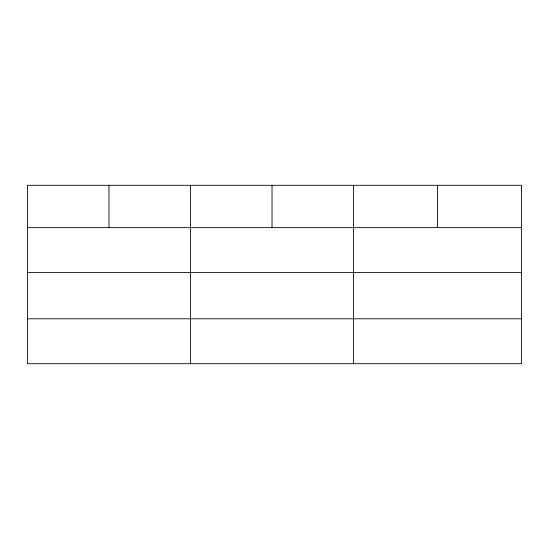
<?xml version="1.0" encoding="UTF-8"?>
<svg xmlns="http://www.w3.org/2000/svg" width="549" height="549" viewBox="0 0 549 549"><rect width="100%" height="100%" fill="white"/><g stroke="black" fill="none" stroke-linecap="round" stroke-linejoin="round"><path stroke-width="0.82" d="M521.55 272.537L521.55 185.301L27.45 185.301L27.45 363.699L521.55 363.699L521.55 272.537L27.45 272.537M27.45 227.636L521.55 227.636M27.45 318.797L521.55 318.797M437.553 185.301L437.553 227.636M353.556 185.301L353.556 363.699M272.029 185.301L272.029 227.636M190.503 185.301L190.503 363.699M108.977 185.301L108.977 227.636"/></g></svg>
